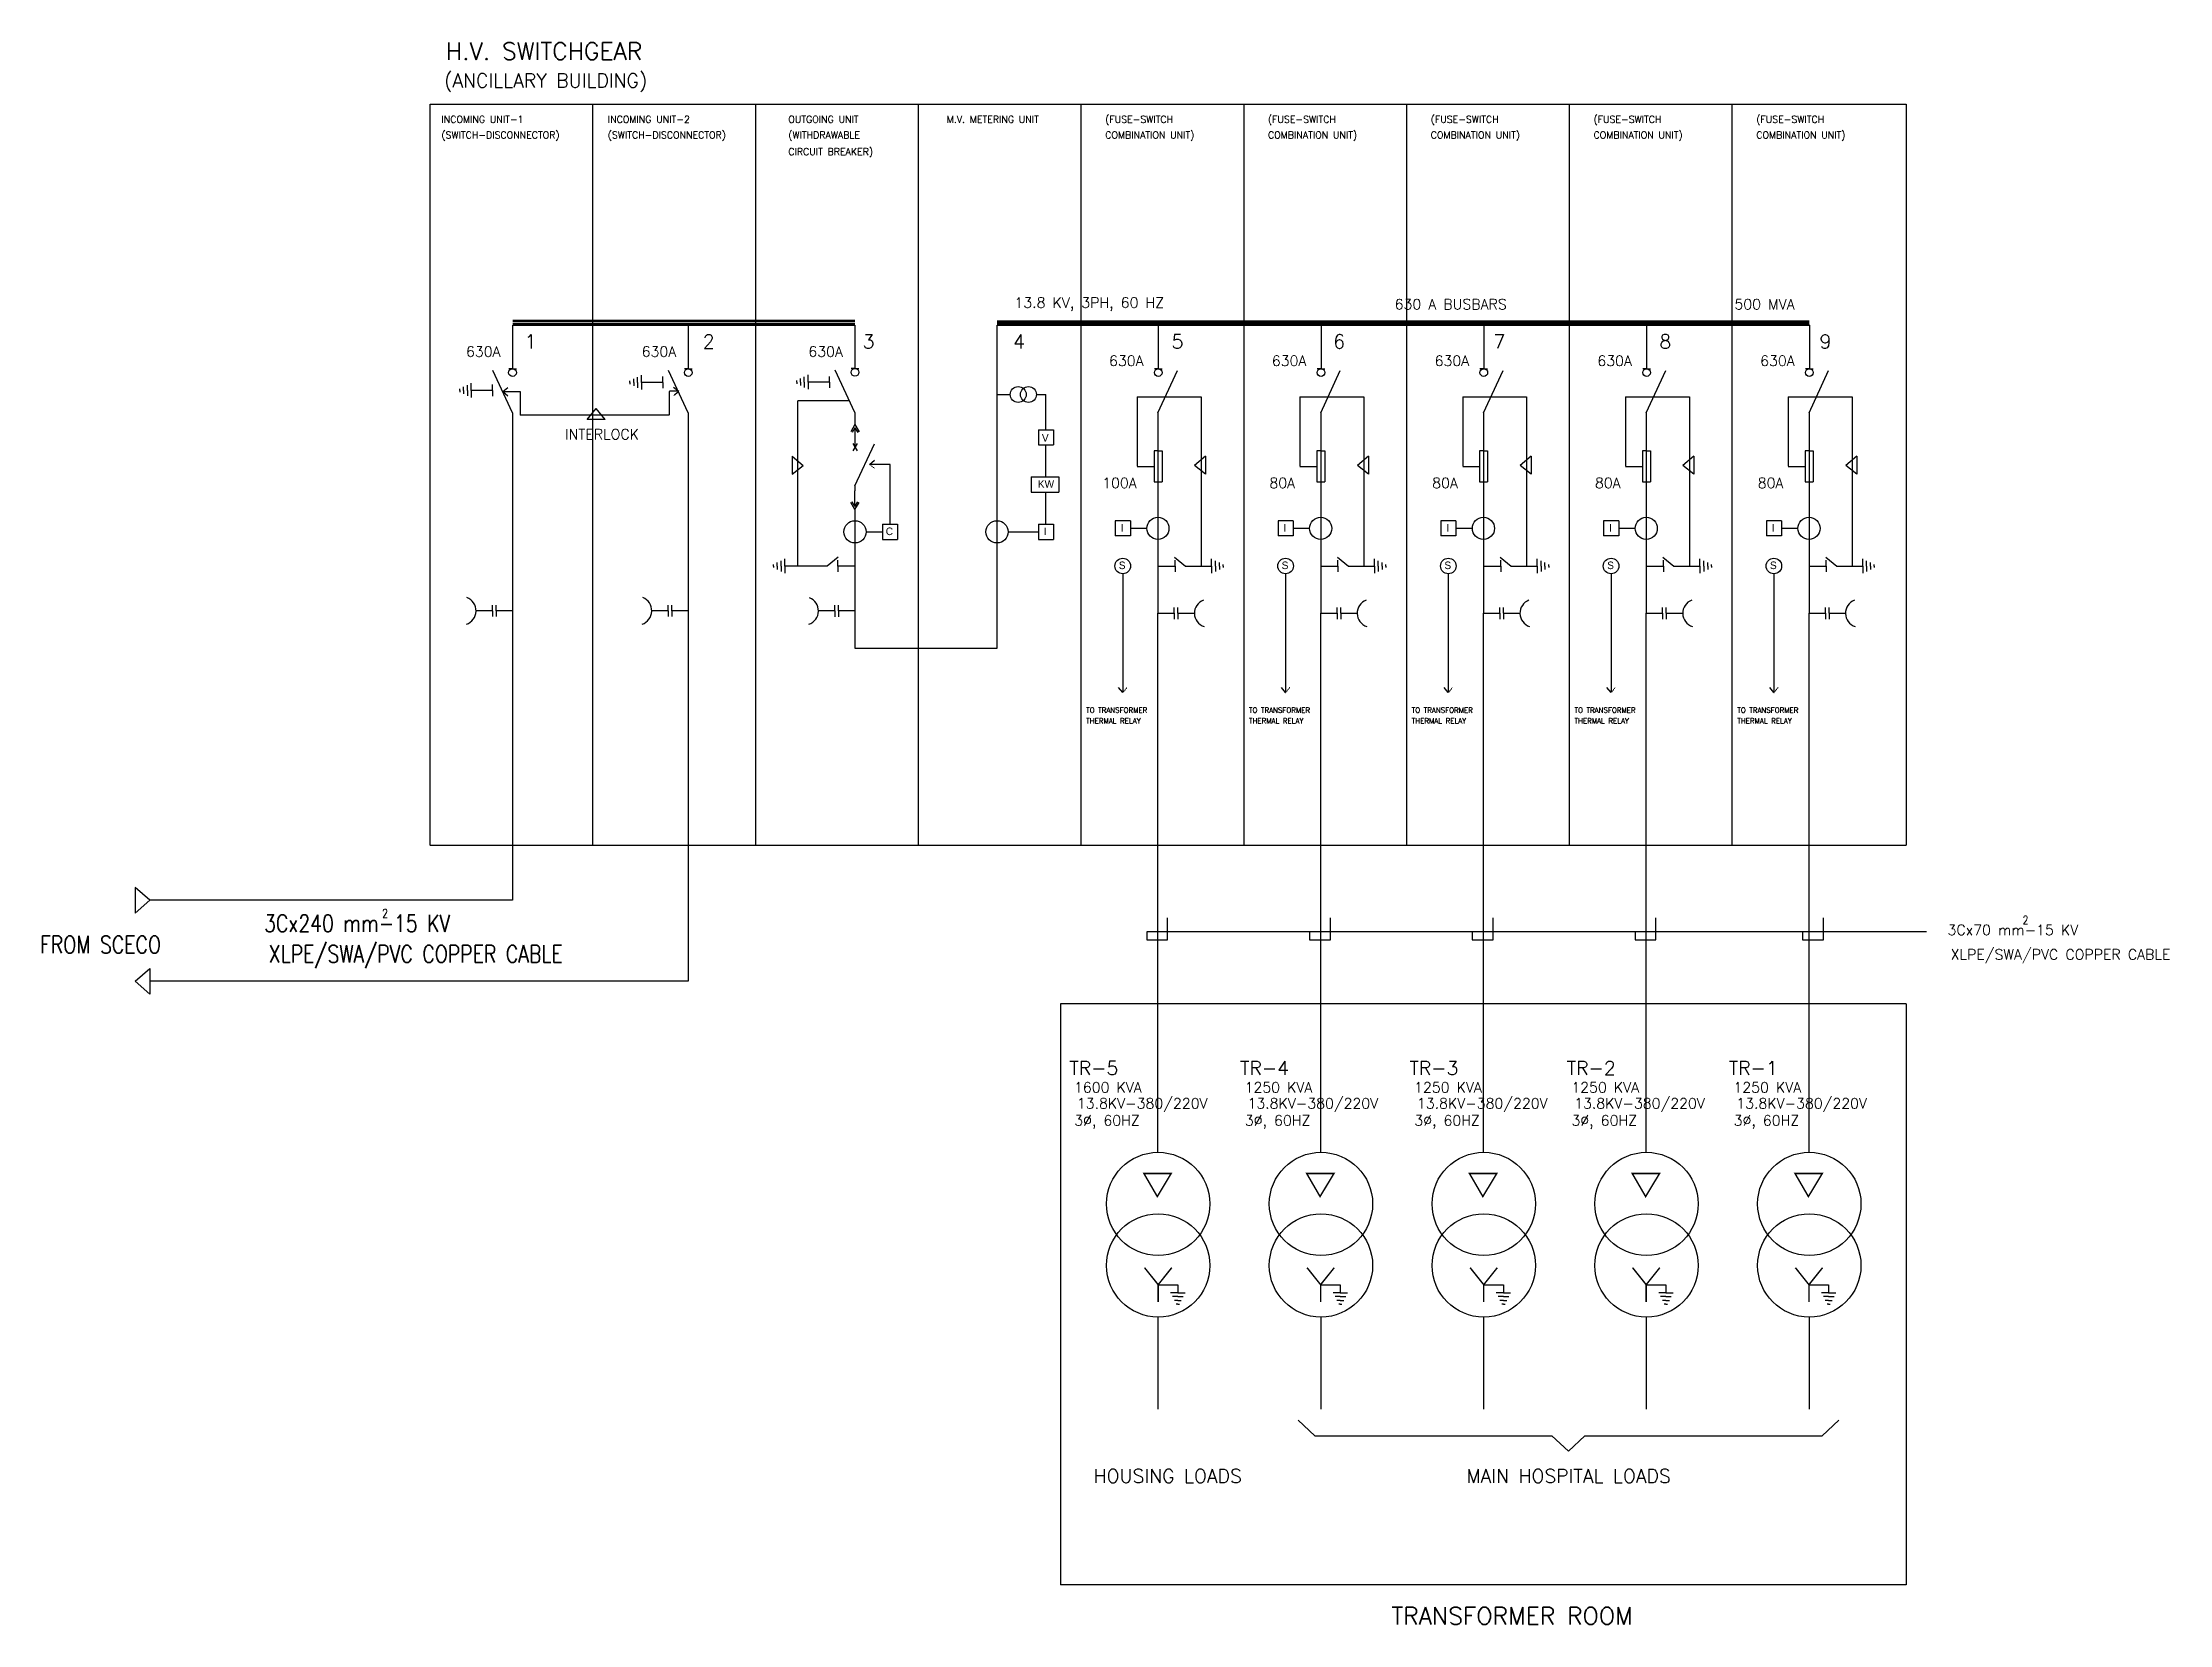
# Model space of a CAD drawing. Extents: x 374742 to 405619, y 19663 to 42639.
import ezdxf
from ezdxf.enums import TextEntityAlignment as Align

# ---------------------------------------------------------------- set-up
doc = ezdxf.new("R2010")
doc.units = 0
doc.header["$LTSCALE"] = 0.01
doc.header["$MEASUREMENT"] = 0
doc.linetypes.add('DASHED', pattern=[0.75, 0.5, -0.25])
for name, color, linetype in [('DB', 4, 'CONTINUOUS'), ('GRID-NO', 1, 'CONTINUOUS'), ('LIGH', 3, 'CONTINUOUS'), ('WIRE', 4, 'CONTINUOUS')]:
    doc.layers.add(name, color=color, linetype=linetype)
doc.styles.add('DWG', font='ROMANS.shx', dxfattribs={"width": 0.8, "height": 200})
doc.styles.add('ROMANS', font='ROMANS.shx', dxfattribs={"height": 0.4})

msp = doc.modelspace()

# ---------------------------------------------------------------- linework, layer by layer
at = {"layer": 'DB', "color": 7, "linetype": 'DASHED', "ltscale": 100}
for p, q in [((380364, 41746), (380364, 30979)), ((380364, 41746), (401798, 41746)), ((382727, 41746), (382727, 30979)), ((385090, 41746), (385090, 30979)), ((387453, 41746), (387453, 30979)), ((389816, 41746), (389816, 30979)), ((392179, 41746), (392179, 30979)), ((394542, 41746), (394542, 30979)), ((396905, 41746), (396905, 30979)), ((399268, 41746), (399268, 30979)), ((401798, 41746), (401798, 30979)), ((401798, 30979), (380364, 30979)), ((401798, 28678), (389518, 28678)), ((389518, 28678), (389518, 20241)), ((401798, 28678), (401798, 20241)), ((401798, 20241), (389518, 20241))]:
    msp.add_line(p, q, dxfattribs=at)
at = {"layer": 'LIGH', "color": 4}
msp.add_line((376087, 30368), (376087, 29995), dxfattribs=at)
at = {"layer": 'WIRE', "color": 4, "linetype": 'Continuous'}
for p, q in [((381565, 38534), (381565, 37901)), ((384116, 38534), (384116, 37901)), ((386536, 38534), (386536, 37905)), ((390939, 38534), (390939, 37901)), ((393302, 38534), (393302, 37901)), ((400391, 38534), (395487, 38534)), ((395665, 38534), (395665, 37901)), ((398028, 38534), (398028, 37901)), ((400391, 38534), (400391, 37901)), ((381422, 37569), (381497, 37629)), ((381422, 37569), (381497, 37509)), ((383978, 37569), (383903, 37629)), ((381565, 37263), (381565, 36389)), ((384116, 37263), (384116, 34527)), ((386536, 37091), (386476, 36987)), ((386536, 37267), (386536, 37091)), ((386536, 37091), (386596, 36987)), ((386536, 37045), (386496, 36975)), ((386506, 36814), (386566, 36710)), ((386566, 36814), (386506, 36710)), ((386536, 37045), (386536, 36762)), ((386536, 37045), (386576, 36975)), ((389199, 37016), (389199, 36797)), ((389418, 37016), (389418, 36797)), ((386747, 36512), (386822, 36572)), ((381565, 36389), (381565, 34527)), ((386536, 35901), (386536, 36129)), ((389095, 36329), (389095, 36110)), ((389497, 36329), (389497, 36110)), ((386536, 35855), (386476, 35959)), ((386536, 35901), (386496, 35970)), ((386536, 35901), (386576, 35970)), ((386536, 35855), (386596, 35959)), ((386536, 35855), (386536, 35276)), ((386936, 35642), (386936, 35422)), ((387155, 35642), (387155, 35422)), ((389199, 35642), (389199, 35422)), ((389418, 35642), (389418, 35422)), ((390315, 35692), (390315, 35472)), ((390534, 35692), (390534, 35472)), ((392678, 35692), (392678, 35472)), ((392897, 35692), (392897, 35472)), ((395041, 35692), (395041, 35472)), ((395260, 35692), (395260, 35472)), ((397404, 35692), (397404, 35472)), ((397623, 35692), (397623, 35472)), ((399767, 35692), (399767, 35472)), ((399986, 35692), (399986, 35472)), ((386536, 35276), (386536, 34383)), ((390934, 34788), (390934, 34349)), ((393297, 34788), (393297, 34349)), ((395660, 34788), (395660, 34349)), ((398023, 34788), (398023, 34349)), ((400386, 34788), (400386, 34349)), ((381565, 34527), (381565, 30181)), ((384116, 34527), (384116, 29004)), ((390424, 33198), (390364, 33273)), ((392787, 33198), (392727, 33273)), ((395150, 33198), (395090, 33273)), ((397513, 33198), (397453, 33273)), ((399876, 33198), (399816, 33273)), ((381565, 30181), (376302, 30181)), ((384116, 29004), (376302, 29004))]:
    msp.add_line(p, q, dxfattribs=at)
at = {"layer": 'WIRE'}
for p, q in [((388599, 33841), (388599, 38534)), ((388599, 37527), (388790, 37527)), ((389171, 37527), (389308, 37527)), ((389308, 37016), (389308, 37527)), ((386536, 34383), (386536, 33841)), ((386536, 33841), (388599, 33841)), ((390938, 24598), (391223, 24598)), ((393296, 24598), (393582, 24598)), ((395664, 24598), (395949, 24598)), ((398022, 24598), (398308, 24598)), ((400385, 24598), (400671, 24598)), ((393210, 22405), (392970, 22630)), ((400577, 22405), (400817, 22630)), ((393210, 22405), (396654, 22405)), ((396893, 22181), (396654, 22405)), ((396893, 22181), (397133, 22405)), ((397133, 22405), (400577, 22405))]:
    msp.add_line(p, q, dxfattribs=at)
at = {"layer": 'WIRE', "color": 4}
for p, q in [((380965, 37587), (380965, 37691)), ((381274, 37587), (381274, 37670)), ((381565, 37263), (381279, 37874)), ((381565, 37901), (381509, 37901)), ((381565, 37901), (381621, 37901)), ((383270, 37703), (383270, 37726)), ((383270, 37703), (383270, 37679)), ((383326, 37703), (383326, 37753)), ((383326, 37703), (383326, 37652)), ((383381, 37703), (383381, 37780)), ((383381, 37703), (383381, 37625)), ((383437, 37703), (383437, 37807)), ((383590, 37703), (383437, 37703)), ((383437, 37703), (383437, 37598)), ((383746, 37703), (383590, 37703)), ((383746, 37703), (383746, 37786)), ((383746, 37703), (383746, 37619)), ((384116, 37263), (383831, 37874)), ((384116, 37901), (384060, 37901)), ((384116, 37901), (384172, 37901)), ((385690, 37706), (385690, 37730)), ((385690, 37706), (385690, 37683)), ((385746, 37706), (385746, 37757)), ((385746, 37706), (385746, 37656)), ((385801, 37706), (385801, 37784)), ((385801, 37706), (385801, 37629)), ((385857, 37706), (385857, 37811)), ((385857, 37706), (385857, 37602)), ((386010, 37706), (385857, 37706)), ((386166, 37706), (386010, 37706)), ((386166, 37706), (386166, 37790)), ((386166, 37706), (386166, 37623)), ((386536, 37267), (386251, 37878)), ((386536, 37905), (386480, 37905)), ((386536, 37905), (386592, 37905)), ((390939, 37901), (390883, 37901)), ((390934, 37263), (391219, 37874)), ((390939, 37901), (390995, 37901)), ((393302, 37901), (393246, 37901)), ((393297, 37263), (393582, 37874)), ((393302, 37901), (393358, 37901)), ((395665, 37901), (395609, 37901)), ((395660, 37263), (395945, 37874)), ((395665, 37901), (395721, 37901)), ((398028, 37901), (397972, 37901)), ((398023, 37263), (398308, 37874)), ((398028, 37901), (398084, 37901)), ((400391, 37901), (400335, 37901)), ((400386, 37263), (400671, 37874)), ((400391, 37901), (400447, 37901)), ((380798, 37587), (380798, 37610)), ((380798, 37587), (380798, 37563)), ((380854, 37587), (380854, 37637)), ((380854, 37587), (380854, 37536)), ((380909, 37587), (380909, 37664)), ((380909, 37587), (380909, 37509)), ((381118, 37587), (380965, 37587)), ((380965, 37587), (380965, 37482)), ((381274, 37587), (381118, 37587)), ((381274, 37587), (381274, 37503)), ((382648, 37165), (382779, 37324)), ((382910, 37165), (382648, 37165)), ((382910, 37165), (382779, 37324)), ((390934, 37263), (390934, 36707)), ((393297, 37263), (393297, 36707)), ((395660, 37263), (395660, 36707)), ((398023, 37263), (398023, 36707)), ((400386, 37263), (400386, 36707)), ((386536, 36201), (386822, 36812)), ((389199, 37016), (389418, 37016)), ((389199, 36797), (389418, 36797)), ((385625, 36629), (385625, 36368)), ((385625, 36629), (385784, 36498)), ((385625, 36368), (385784, 36498)), ((390934, 36707), (390878, 36707)), ((390878, 36707), (390878, 36258)), ((390934, 36707), (390934, 34788)), ((390934, 36707), (390994, 36707)), ((390994, 36707), (390994, 36258)), ((391626, 36629), (391467, 36498)), ((391626, 36368), (391467, 36498)), ((391626, 36629), (391626, 36368)), ((393297, 36707), (393241, 36707)), ((393241, 36707), (393241, 36258)), ((393297, 36707), (393297, 34788)), ((393297, 36707), (393357, 36707)), ((393357, 36707), (393357, 36258)), ((393989, 36629), (393830, 36498)), ((393989, 36368), (393830, 36498)), ((393989, 36629), (393989, 36368)), ((395660, 36707), (395604, 36707)), ((395604, 36707), (395604, 36258)), ((395660, 36707), (395660, 34788)), ((395660, 36707), (395720, 36707)), ((395720, 36707), (395720, 36258)), ((396352, 36629), (396193, 36498)), ((396352, 36368), (396193, 36498)), ((396352, 36629), (396352, 36368)), ((398023, 36707), (397967, 36707)), ((397967, 36707), (397967, 36258)), ((398023, 36707), (398023, 34788)), ((398023, 36707), (398083, 36707)), ((398083, 36707), (398083, 36258)), ((398715, 36629), (398556, 36498)), ((398715, 36368), (398556, 36498)), ((398715, 36629), (398715, 36368)), ((400330, 36707), (400330, 36258)), ((400386, 36707), (400330, 36707)), ((400386, 36707), (400386, 34788)), ((400386, 36707), (400446, 36707)), ((400446, 36707), (400446, 36258)), ((401078, 36629), (400919, 36498)), ((401078, 36368), (400919, 36498)), ((401078, 36629), (401078, 36368)), ((386536, 36201), (386536, 36129)), ((389095, 36329), (389497, 36329)), ((390878, 36258), (390994, 36258)), ((393241, 36258), (393357, 36258)), ((395604, 36258), (395720, 36258)), ((397967, 36258), (398083, 36258)), ((400330, 36258), (400446, 36258)), ((389095, 36110), (389497, 36110)), ((386697, 35532), (386936, 35532)), ((386936, 35642), (387155, 35642)), ((388760, 35532), (389199, 35532)), ((389199, 35642), (389418, 35642)), ((390534, 35692), (390315, 35692)), ((390773, 35582), (390534, 35582)), ((392897, 35692), (392678, 35692)), ((393136, 35582), (392897, 35582)), ((395260, 35692), (395041, 35692)), ((395499, 35582), (395260, 35582)), ((397623, 35692), (397404, 35692)), ((397862, 35582), (397623, 35582)), ((399986, 35692), (399767, 35692)), ((400225, 35582), (399986, 35582)), ((386936, 35422), (387155, 35422)), ((389199, 35422), (389418, 35422)), ((390534, 35472), (390315, 35472)), ((392897, 35472), (392678, 35472)), ((395260, 35472), (395041, 35472)), ((397623, 35472), (397404, 35472)), ((399986, 35472), (399767, 35472)), ((385353, 35036), (385353, 35059)), ((385353, 35036), (385353, 35012)), ((385409, 35036), (385409, 35086)), ((385409, 35036), (385409, 34985)), ((385464, 35036), (385464, 35113)), ((385464, 35036), (385464, 34958)), ((385520, 35036), (385520, 35140)), ((385673, 35036), (385520, 35036)), ((385520, 35036), (385520, 34931)), ((386134, 35036), (385673, 35036)), ((386293, 35166), (386134, 35036)), ((386286, 35036), (386286, 35119)), ((386536, 35036), (386286, 35036)), ((386286, 35036), (386286, 34952)), ((390934, 35036), (391184, 35036)), ((391177, 35166), (391336, 35036)), ((391184, 35036), (391184, 35119)), ((391184, 35036), (391184, 34952)), ((391336, 35036), (391561, 35036)), ((391561, 35036), (391714, 35036)), ((391714, 35036), (391714, 35140)), ((391714, 35036), (391714, 34931)), ((391770, 35036), (391770, 35113)), ((391770, 35036), (391770, 34958)), ((391826, 35036), (391826, 35086)), ((391826, 35036), (391826, 34985)), ((391881, 35036), (391881, 35059)), ((391881, 35036), (391881, 35012)), ((393297, 35036), (393547, 35036)), ((393540, 35166), (393699, 35036)), ((393547, 35036), (393547, 35119)), ((393547, 35036), (393547, 34952)), ((393699, 35036), (393924, 35036)), ((393924, 35036), (394077, 35036)), ((394077, 35036), (394077, 35140)), ((394077, 35036), (394077, 34931)), ((394133, 35036), (394133, 35113)), ((394133, 35036), (394133, 34958)), ((394189, 35036), (394189, 35086)), ((394189, 35036), (394189, 34985)), ((394244, 35036), (394244, 35059)), ((394244, 35036), (394244, 35012)), ((395660, 35036), (395910, 35036)), ((395903, 35166), (396062, 35036)), ((395910, 35036), (395910, 35119)), ((395910, 35036), (395910, 34952)), ((396062, 35036), (396287, 35036)), ((396287, 35036), (396440, 35036)), ((396440, 35036), (396440, 35140)), ((396440, 35036), (396440, 34931)), ((396496, 35036), (396496, 35113)), ((396496, 35036), (396496, 34958)), ((396552, 35036), (396552, 35086)), ((396552, 35036), (396552, 34985)), ((396607, 35036), (396607, 35059)), ((396607, 35036), (396607, 35012)), ((398023, 35036), (398273, 35036)), ((398266, 35166), (398425, 35036)), ((398273, 35036), (398273, 35119)), ((398273, 35036), (398273, 34952)), ((398425, 35036), (398651, 35036)), ((398651, 35036), (398803, 35036)), ((398803, 35036), (398803, 35140)), ((398803, 35036), (398803, 34931)), ((398859, 35036), (398859, 35113)), ((398859, 35036), (398859, 34958)), ((398915, 35036), (398915, 35086)), ((398915, 35036), (398915, 34985)), ((398970, 35036), (398970, 35059)), ((398970, 35036), (398970, 35012)), ((400386, 35036), (400636, 35036)), ((400629, 35166), (400788, 35036)), ((400636, 35036), (400636, 35119)), ((400636, 35036), (400636, 34952)), ((400788, 35036), (401014, 35036)), ((401014, 35036), (401166, 35036)), ((401166, 35036), (401166, 35140)), ((401166, 35036), (401166, 34931)), ((401222, 35036), (401222, 35113)), ((401222, 35036), (401222, 34958)), ((401278, 35036), (401278, 35086)), ((401278, 35036), (401278, 34985)), ((401333, 35036), (401333, 35059)), ((401333, 35036), (401333, 35012)), ((381273, 34385), (381035, 34385)), ((381273, 34385), (381273, 34468)), ((381273, 34385), (381273, 34301)), ((381327, 34385), (381327, 34468)), ((381327, 34385), (381327, 34301)), ((381565, 34385), (381327, 34385)), ((383825, 34385), (383586, 34385)), ((383825, 34385), (383825, 34468)), ((383825, 34385), (383825, 34301)), ((383878, 34385), (383878, 34468)), ((383878, 34385), (383878, 34301)), ((384116, 34385), (383878, 34385)), ((386245, 34383), (386007, 34383)), ((386245, 34383), (386245, 34467)), ((386245, 34383), (386245, 34300)), ((386298, 34383), (386298, 34467)), ((386536, 34383), (386298, 34383)), ((386298, 34383), (386298, 34300)), ((390934, 26521), (390934, 34349)), ((390934, 34349), (391172, 34349)), ((391172, 34349), (391172, 34433)), ((391172, 34349), (391172, 34266)), ((391225, 34349), (391225, 34433)), ((391225, 34349), (391225, 34266)), ((391225, 34349), (391463, 34349)), ((393297, 34349), (393535, 34349)), ((393297, 26521), (393297, 34349)), ((393535, 34349), (393535, 34433)), ((393535, 34349), (393535, 34266)), ((393588, 34349), (393588, 34433)), ((393588, 34349), (393588, 34266)), ((393588, 34349), (393826, 34349)), ((395660, 34349), (395898, 34349)), ((395660, 26521), (395660, 34349)), ((395898, 34349), (395898, 34433)), ((395898, 34349), (395898, 34266)), ((395951, 34349), (395951, 34433)), ((395951, 34349), (395951, 34266)), ((395951, 34349), (396189, 34349)), ((398023, 34349), (398261, 34349)), ((398023, 26521), (398023, 34349)), ((398261, 34349), (398261, 34433)), ((398261, 34349), (398261, 34266)), ((398314, 34349), (398314, 34433)), ((398314, 34349), (398314, 34266)), ((398314, 34349), (398552, 34349)), ((400386, 34349), (400624, 34349)), ((400386, 26521), (400386, 34349)), ((400624, 34349), (400624, 34433)), ((400624, 34349), (400624, 34266)), ((400677, 34349), (400677, 34433)), ((400677, 34349), (400915, 34349)), ((400677, 34349), (400677, 34266)), ((376302, 30181), (376087, 30368)), ((376302, 30181), (376087, 29995)), ((376087, 29004), (376302, 29191)), ((376302, 29191), (376302, 28818)), ((376087, 29004), (376302, 28818)), ((391223, 24481), (391119, 24481)), ((391223, 24426), (391146, 24426)), ((391223, 24598), (391223, 24481)), ((391223, 24481), (391328, 24481)), ((391223, 24426), (391301, 24426)), ((393582, 24481), (393478, 24481)), ((393582, 24426), (393505, 24426)), ((393582, 24598), (393582, 24481)), ((393582, 24481), (393687, 24481)), ((393582, 24426), (393660, 24426)), ((395949, 24481), (395845, 24481)), ((395949, 24426), (395872, 24426)), ((395949, 24598), (395949, 24481)), ((395949, 24481), (396054, 24481)), ((395949, 24426), (396027, 24426)), ((398308, 24481), (398204, 24481)), ((398308, 24426), (398231, 24426)), ((398308, 24598), (398308, 24481)), ((398308, 24481), (398413, 24481)), ((398308, 24426), (398386, 24426)), ((400671, 24481), (400567, 24481)), ((400671, 24426), (400594, 24426)), ((400671, 24598), (400671, 24481)), ((400671, 24481), (400776, 24481)), ((400671, 24426), (400749, 24426)), ((390934, 24129), (390934, 22791)), ((391223, 24370), (391173, 24370)), ((391223, 24314), (391200, 24314)), ((391223, 24370), (391274, 24370)), ((391223, 24314), (391247, 24314)), ((393297, 24129), (393297, 22791)), ((393582, 24370), (393532, 24370)), ((393582, 24314), (393559, 24314)), ((393582, 24370), (393633, 24370)), ((393582, 24314), (393606, 24314)), ((395660, 24129), (395660, 22791)), ((395949, 24370), (395899, 24370)), ((395949, 24314), (395926, 24314)), ((395949, 24370), (396000, 24370)), ((395949, 24314), (395973, 24314)), ((398023, 24129), (398023, 22791)), ((398308, 24370), (398258, 24370)), ((398308, 24314), (398285, 24314)), ((398308, 24370), (398359, 24370)), ((398308, 24314), (398332, 24314)), ((400386, 24129), (400386, 22791)), ((400671, 24370), (400621, 24370)), ((400671, 24314), (400648, 24314)), ((400671, 24370), (400722, 24370)), ((400671, 24314), (400695, 24314))]:
    msp.add_line(p, q, dxfattribs=at)
at = {"layer": 'WIRE', "color": 4, "linetype": 'DASHED', "ltscale": 100}
for p, q in [((381422, 37569), (381678, 37569)), ((381678, 37569), (381678, 37229)), ((383971, 37575), (383838, 37575)), ((383838, 37575), (383838, 37229)), ((385705, 35036), (385705, 37442)), ((385705, 37442), (386455, 37442)), ((390633, 37493), (390633, 36483)), ((390633, 37493), (391561, 37493)), ((391561, 37493), (391561, 35036)), ((392996, 37493), (392996, 36483)), ((392996, 37493), (393924, 37493)), ((393924, 37493), (393924, 35036)), ((395359, 37493), (395359, 36483)), ((395359, 37493), (396287, 37493)), ((396287, 37493), (396287, 35036)), ((397722, 37493), (397722, 36483)), ((397722, 37493), (398651, 37493)), ((398651, 37493), (398651, 35036)), ((400085, 37493), (400085, 36483)), ((400085, 37493), (401014, 37493)), ((401014, 37493), (401014, 35036)), ((383838, 37229), (381678, 37229)), ((389308, 36329), (389308, 36797)), ((387046, 36512), (386747, 36512)), ((387046, 35642), (387046, 36512)), ((390633, 36483), (390878, 36483)), ((392996, 36483), (393241, 36483)), ((395359, 36483), (395604, 36483)), ((397722, 36483), (397967, 36483)), ((400085, 36483), (400330, 36483)), ((389308, 35642), (389308, 36110)), ((390424, 34923), (390424, 33198)), ((392787, 34923), (392787, 33198)), ((395150, 34923), (395150, 33198)), ((397513, 34923), (397513, 33198)), ((399876, 34923), (399876, 33198))]:
    msp.add_line(p, q, dxfattribs=at)
at = {"layer": 'WIRE', "color": 4, "linetype": 'DASHED'}
for p, q in [((383978, 37569), (383903, 37509)), ((386747, 36512), (386822, 36452)), ((390424, 33198), (390484, 33273)), ((392787, 33198), (392847, 33273)), ((395150, 33198), (395210, 33273)), ((397513, 33198), (397573, 33273)), ((399876, 33198), (399936, 33273))]:
    msp.add_line(p, q, dxfattribs=at)
at = {"layer": 'WIRE', "color": 4, "linetype": 'Continuous', "const_width": 22}
for points in [[(381565, 38605), (386536, 38605)], [(388599, 38594), (400391, 38594)], [(381565, 38584), (386536, 38584)], [(381565, 38554), (386536, 38554)], [(381565, 38534), (386536, 38534)], [(388599, 38575), (400391, 38575)], [(388599, 38553), (400391, 38553)], [(388599, 38534), (400391, 38534)]]:
    msp.add_lwpolyline(points, dxfattribs=at)
at = {"layer": 'WIRE'}
for points in [[(393297, 29725), (390772, 29725), (390772, 29608), (391075, 29608), (391075, 29927)], [(395660, 29725), (393135, 29725), (393135, 29608), (393438, 29608), (393438, 29927)], [(398023, 29725), (395498, 29725), (395498, 29608), (395801, 29608), (395801, 29927)], [(400386, 29725), (397861, 29725), (397861, 29608), (398164, 29608), (398164, 29927)], [(402091, 29725), (400292, 29725), (400292, 29608), (400594, 29608), (400594, 29927)]]:
    msp.add_lwpolyline(points, dxfattribs=at)
at = {"layer": 'WIRE', "color": 4, "const_width": 21.6}
for points in [[(391126, 26213), (390731, 26213), (390925, 25878)], [(393489, 26213), (393094, 26213), (393288, 25878)], [(395853, 26213), (395457, 26213), (395651, 25878)], [(398216, 26213), (397820, 26213), (398014, 25878)], [(400579, 26213), (400183, 26213), (400377, 25878)]]:
    msp.add_lwpolyline(points, close=True, dxfattribs=at)
for points in [[(390740, 24845), (390938, 24598), (390938, 24348)], [(391135, 24845), (390938, 24598), (390938, 24348)], [(393099, 24845), (393296, 24598), (393296, 24348)], [(393494, 24845), (393296, 24598), (393296, 24348)], [(395466, 24845), (395664, 24598), (395664, 24348)], [(395861, 24845), (395664, 24598), (395664, 24348)], [(397825, 24845), (398022, 24598), (398022, 24348)], [(398220, 24845), (398022, 24598), (398022, 24348)], [(400188, 24845), (400385, 24598), (400385, 24348)], [(400583, 24845), (400385, 24598), (400385, 24348)]]:
    msp.add_lwpolyline(points, dxfattribs=at)
at = {"layer": 'WIRE', "color": 4}
for centre, radius in [((381565, 37845), 56.1), ((384116, 37845), 56.1), ((386536, 37849), 56.1), ((390939, 37845), 56.1), ((393302, 37845), 56.1), ((395665, 37845), 56.1), ((398028, 37845), 56.1), ((400391, 37845), 56.1), ((388906, 37527), 116), ((389055, 37527), 116), ((386536, 35532), 161), ((388599, 35532), 161), ((390934, 35582), 161), ((393297, 35582), 161), ((395660, 35582), 161), ((398023, 35582), 161), ((400386, 35582), 161), ((390424, 35036), 113), ((392787, 35036), 113), ((395150, 35036), 113), ((397513, 35036), 113), ((399876, 35036), 113), ((390938, 25771), 750), ((393301, 25771), 750), ((395664, 25771), 750), ((398027, 25771), 750), ((400390, 25771), 750), ((390938, 24878), 750), ((393301, 24878), 750), ((395664, 24878), 750), ((398027, 24878), 750), ((400390, 24878), 750)]:
    msp.add_circle(centre, radius, dxfattribs=at)
for centre, start, end in [((380830, 34385), 288.4904, 68.8423), ((383381, 34385), 288.4904, 68.8423), ((385801, 34384), 288.4904, 68.8423), ((391669, 34350), 111.1577, 251.5096), ((394032, 34350), 111.1577, 251.5096), ((396395, 34350), 111.1577, 251.5096), ((398758, 34350), 111.1577, 251.5096), ((401121, 34350), 111.1577, 251.5096)]:
    msp.add_arc(centre, 205, start, end, dxfattribs=at)

# ---------------------------------------------------------------- texts
at = {"layer": 'GRID-NO', "color": 4, "style": 'ROMANS'}
for s, height, p in [('H.V. SWITCHGEAR', 250, (382024, 42514)), ('(ANCILLARY BUILDING)', 200, (382046, 42073)), ('13.8 KV, 3PH, 60 HZ', 150, (389938, 38838)), ('630 A BUSBARS', 150, (395184, 38838)), ('500 MVA', 150, (399741, 38838)), ('1', 200, (381827, 38296)), ('2', 200, (384413, 38296)), ('3', 200, (386734, 38296)), ('4', 200, (388918, 38296)), ('5', 200, (391219, 38296)), ('6', 200, (393565, 38296)), ('7', 200, (395889, 38296)), ('8', 200, (398300, 38296)), ('9', 200, (400624, 38296)), ('630A', 150, (381140, 38150)), ('630A', 150, (383691, 38150)), ('630A', 150, (386111, 38150)), ('630A', 150, (390476, 38016)), ('630A', 150, (392839, 38016)), ('630A', 150, (395202, 38016)), ('630A', 150, (397565, 38016)), ('630A', 150, (399928, 38016)), ('INTERLOCK', 150, (382864, 36949)), ('100A', 150, (390376, 36242)), ('80A', 150, (392739, 36242)), ('80A', 150, (395102, 36242)), ('80A', 150, (397465, 36242)), ('80A', 150, (399828, 36242)), ('3Cx70 mm-15 KV ', 150, (403397, 29750)), ('XLPE/SWA/PVC COPPER CABLE', 150, (404037, 29384)), ('TR-5', 200, (390004, 27745)), ('TR-4', 200, (392481, 27745)), ('TR-3', 200, (394941, 27745)), ('TR-2', 200, (397223, 27745)), ('TR-1', 200, (399577, 27745)), ('1600 KVA', 150, (390208, 27464)), ('1250 KVA', 150, (392685, 27464)), ('1250 KVA', 150, (395145, 27464)), ('1250 KVA', 150, (397428, 27464)), ('1250 KVA', 150, (399781, 27464)), ('13.8KV-380/220V', 150, (390706, 27221)), ('13.8KV-380/220V', 150, (393183, 27221)), ('13.8KV-380/220V', 150, (395643, 27221)), ('13.8KV-380/220V', 150, (397925, 27221)), ('13.8KV-380/220V', 150, (400279, 27221)), ('3%%C, 60HZ', 150, (390195, 26960)), ('3%%C, 60HZ', 150, (392672, 26960)), ('3%%C, 60HZ', 150, (395132, 26960)), ('3%%C, 60HZ', 150, (397414, 26960)), ('3%%C, 60HZ', 150, (399768, 26960)), ('HOUSING LOADS', 200, (391076, 21820)), ('MAIN HOSPITAL LOADS', 200, (396896, 21820)), ('TRANSFORMER ROOM', 250, (396076, 19788))]:
    msp.add_text(s, height=height, dxfattribs=at).set_placement(p, align=Align.MIDDLE)
for s, height, p in [('INCOMING UNIT-1', 100, (380533, 41474)), ('INCOMING UNIT-2', 100, (382948, 41474)), ('OUTGOING UNIT', 100, (385569, 41474)), ('M.V. METERING UNIT', 100, (387869, 41474)), ('(FUSE-SWITCH', 100, (390169, 41474)), ('(FUSE-SWITCH', 100, (392532, 41474)), ('(FUSE-SWITCH', 100, (394895, 41474)), ('(FUSE-SWITCH', 100, (397258, 41474)), ('(FUSE-SWITCH', 100, (399621, 41474)), ('(SWITCH-DISCONNECTOR)', 100, (380533, 41246)), ('(SWITCH-DISCONNECTOR)', 100, (382948, 41246)), ('CIRCUIT BREAKER)', 100, (385569, 41005)), ('(WITHDRAWABLE', 100, (385569, 41246)), ('COMBINATION UNIT)', 100, (390169, 41246)), ('COMBINATION UNIT)', 100, (392532, 41246)), ('COMBINATION UNIT)', 100, (394895, 41246)), ('COMBINATION UNIT)', 100, (397258, 41246)), ('COMBINATION UNIT)', 100, (399621, 41246)), ('TO TRANSFORMER', 75, (389893, 32905)), ('THERMAL RELAY', 75, (389893, 32750)), ('TO TRANSFORMER', 75, (392256, 32905)), ('THERMAL RELAY', 75, (392256, 32750)), ('TO TRANSFORMER', 75, (394619, 32905)), ('THERMAL RELAY', 75, (394619, 32750)), ('TO TRANSFORMER', 75, (396982, 32905)), ('THERMAL RELAY', 75, (396982, 32750)), ('TO TRANSFORMER', 75, (399345, 32905)), ('THERMAL RELAY', 75, (399345, 32750))]:
    msp.add_text(s, height=height, dxfattribs=at).set_placement(p)
at = {"layer": 'GRID-NO', "color": 4}
for s, height, p in [('V', 110, (389299, 36897)), ('KW', 109.8, (389309, 36227)), ('C', 110, (387036, 35540)), ('I', 110, (389299, 35540)), ('I', 110, (390415, 35590)), ('I', 110, (392778, 35590)), ('I', 110, (395141, 35590)), ('I', 110, (397504, 35590)), ('I', 110, (399867, 35590)), ('S', 110, (390415, 35046)), ('S', 110, (392779, 35046)), ('S', 110, (395142, 35046)), ('S', 110, (397505, 35046)), ('S', 110, (399868, 35046))]:
    msp.add_text(s, height=height, dxfattribs=at).set_placement(p, align=Align.MIDDLE)
at = {"layer": 'GRID-NO', "color": 4, "style": 'DWG', "width": 0.8}
for s, height, p in [('3Cx240 mm-15 KV ', 250, (379378, 29846)), ('2', 125, (379715, 29990)), ('2', 125, (403529, 29895)), ('FROM SCECO', 250.9, (375585, 29538)), ('XLPE/SWA/PVC COPPER CABLE', 250.91, (380161, 29384))]:
    msp.add_text(s, height=height, dxfattribs=at).set_placement(p, align=Align.MIDDLE)

doc.saveas('drawing.dxf')
